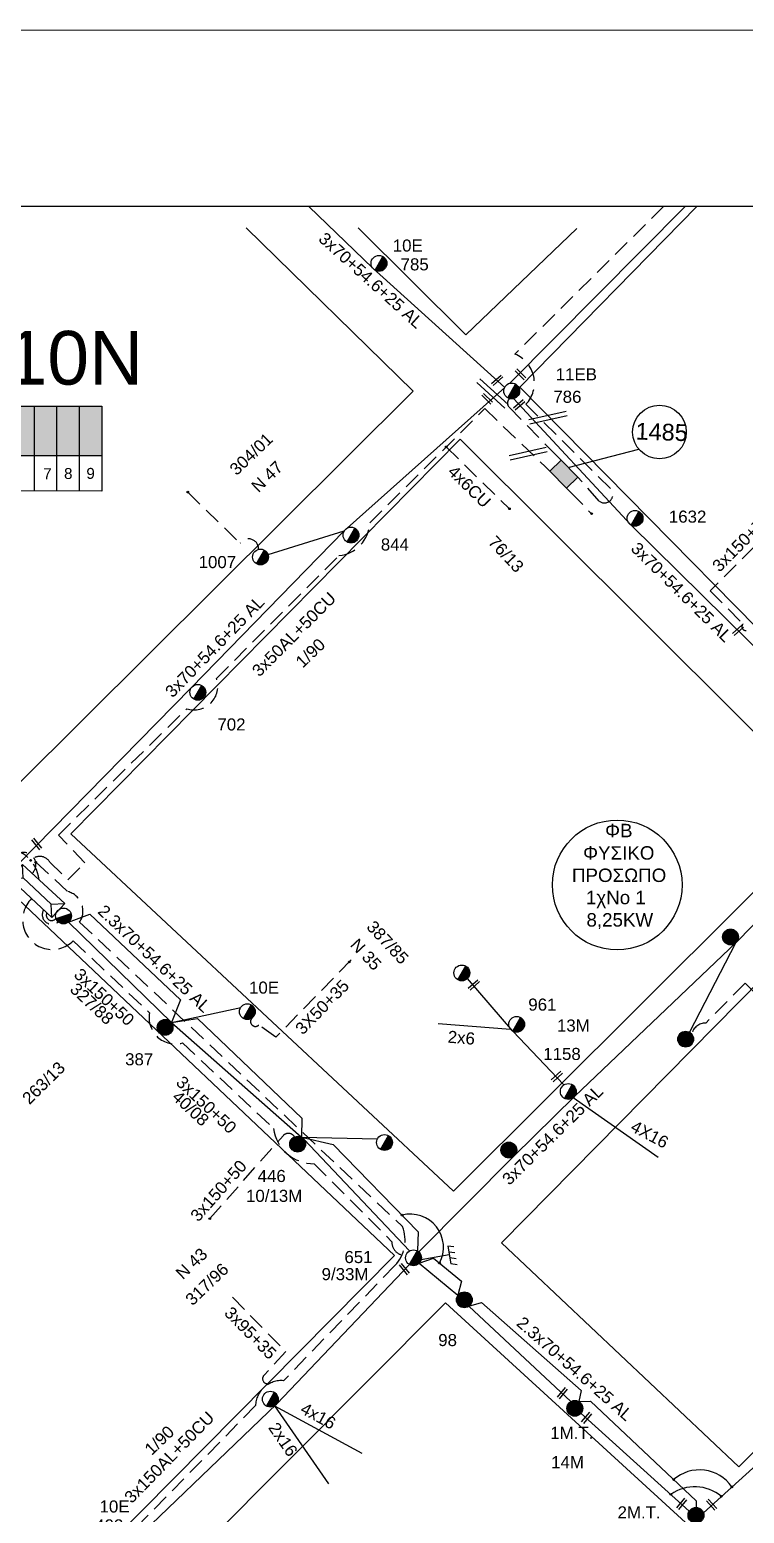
# Model space of a CAD drawing. Header units: millimetres. Extents: x 855 to 3091, y 750 to 2767.
# Drawn here: x 1805.6 to 1912.2, y 1551.3 to 1772.4 of the extents above; entities that cross this region are included whole.
import ezdxf
from ezdxf.enums import TextEntityAlignment as Align

# ---------------------------------------------------------------- set-up
doc = ezdxf.new("R2010")
doc.units = ezdxf.units.MM
doc.linetypes.add('DASHED', pattern=[19.05, 12.7, -6.35])
for name, color, linetype, lineweight in [('2x16', 7, 'Continuous', 30), ('2x6', 7, 'SYN_LINE', 30), ('3x150+50', 7, 'Continuous', 30), ('3x150+70', 7, 'Continuous', 30), ('3x150+70AL', 7, 'DASHED', 30), ('3x150AL+50CU', 7, 'Continuous', 30), ('3X50+35', 7, 'Continuous', 30), ('3x50AL+50CU', 7, 'Continuous', 30), ('3x70+54.6+25 AL', 7, 'SYN_LINE', 30), ('3x95+35', 7, 'Continuous', 30), ('4x16', 7, 'Continuous', 30), ('4x6CU', 7, 'Continuous', 30), ('Υπόβαθρο ΔΕΗ', 7, 'Continuous', 30)]:
    doc.layers.add(name, color=color, linetype=linetype, lineweight=lineweight)
for name, color, linetype in [('Link Box 4 Διευθύνσεων', 7, 'Continuous'), ('Pillar OTE', 7, 'Continuous'), ('TEXT ΚΑΛΩΔΙΩΝ', 7, 'Continuous'), ('Άγνωστα', 7, 'Continuous'), ('ΑΓΝΩΣΤΟ ΕΝΑΕΡΙΟ ΚΑΛΩΔΙΟ', 7, 'Continuous'), ('ΑΓΝΩΣΤΟ ΥΠΟΓΕΙΟ ΚΑΛΩΔΙΟ', 7, 'DASHED'), ('Γείωση', 7, 'Continuous'), ('Εναέρια παροχή ΧΤ 4x16', 7, 'SYN_LINE'), ('Επιγραφές - Σχήματα', 7, 'Continuous'), ('Καλώδια ΧΤ   3x150AL+50CU', 7, 'DASHED'), ('Μηχανική τομή', 7, 'Continuous'), ('Στύλος Ξύλινος', 7, 'Continuous'), ('Στύλος Ξύλινος @ 1', 7, 'Continuous'), ('Στύλος ΦΜ', 7, 'Continuous'), ('Στύλος ΦΜ @ 1', 7, 'Continuous'), ('Συνδέσεις', 7, 'Continuous'), ('Τομή', 7, 'Continuous'), ('Υποσταθμός εναέριος 2 στύλων', 7, 'Continuous'), ('Υποσταθμός πόλεως', 7, 'Continuous')]:
    doc.layers.add(name, color=color, linetype=linetype)
doc.styles.add('arial', font='arial.ttf')
doc.styles.get("Standard").update_dxf_attribs({"font": 'arial.ttf'})
doc.linetypes.add('SYN_LINE', pattern='A,0.5,-0.0001,["/\\/\\/\\/",Standard,S=0.1,R=0,X=0,Y=-0.05],-0.25', length=0.7501)

# ---------------------------------------------------------------- blocks, each defined once
blk = doc.blocks.new('ΥΠΑΡΧΩΝ ΞΥΛΙΝΟΣ ΣΤΥΛΟΣ')
at = {"layer": 'Στύλος Ξύλινος'}
h = blk.add_hatch(color=7, dxfattribs=at)
h.paths.add_polyline_path([(-2.62, 0, 0.270008), (-1.29, -2.28), (1.3, 2.27, 0.576266)])
h.paths.add_polyline_path([(-1.29, -2.28, 0.574793), (2.62, 0, 0.268822), (1.3, 2.27)])
at = {"layer": 'Στύλος Ξύλινος', "color": 7}
blk.add_line((-1.29, -2.28), (1.3, 2.27), dxfattribs=at)
blk.add_circle((0, 0), 2.62, dxfattribs=at)
at = {"layer": 'Στύλος Ξύλινος', "flags": 4}
for tag, p in [('ΑΡΙΘΜΟΣ', (-4.91, 8.6)), ('ΤΥΠΟΣ', (-4.85, 3.39))]:
    blk.add_attdef(tag, p, '', height=4, dxfattribs=at)
blk = doc.blocks.new('ΥΠΑΡΧΩΝ ΤΣΙΜΕΝΤΕΝΙΟΣ ΣΤΥΛΟΣ')
at = {"layer": 'Στύλος ΦΜ'}
blk.add_hatch(color=7, dxfattribs=at).paths.add_polyline_path([(-1.29, -2.28, 0.574793), (2.62, 0, 0.268822), (1.3, 2.27)])
at = {"layer": 'Στύλος ΦΜ', "color": 7}
blk.add_line((-1.29, -2.28), (1.3, 2.27), dxfattribs=at)
blk.add_circle((0, 0), 2.62, dxfattribs=at)
at = {"layer": 'Στύλος ΦΜ', "flags": 4}
for tag, p in [('ΑΡΙΘΜΟΣ', (-4.68, 8.05)), ('ΤΥΠΟΣ', (-4.91, 3.03))]:
    blk.add_attdef(tag, p, '', height=4, dxfattribs=at)
blk = doc.blocks.new('ΥΠΟΣΤΑΘΜΟΣ ΕΝΑΕΡΙΟΣ ΕΠΙ 2 ΣΤΥΛΩΝ')
at = {"layer": 'Υποσταθμός εναέριος 2 στύλων', "linetype": 'Continuous'}
for points in [[(-11.97, -2.11, 0.574793), (-8.45, -0.07, 0.268822), (-9.64, 1.98)], [(9.68, -2.15, 0.574793), (13.19, -0.1, 0.268822), (12.01, 1.95)]]:
    blk.add_hatch(color=256, dxfattribs=at).paths.add_polyline_path(points)
for p, q in [((-11.97, -2.11), (-9.64, 1.98)), ((9.68, -2.15), (12.01, 1.95))]:
    blk.add_line(p, q, dxfattribs=at)
for centre in [(-10.81, -0.07), (10.84, -0.1)]:
    blk.add_circle(centre, 2.36, dxfattribs=at)
at = {"layer": 'Υποσταθμός πόλεως', "linetype": 'Continuous', "ltscale": 40}
blk.add_lwpolyline([(-8.57, 2.82), (8.57, 2.82), (8.57, -2.82), (-8.57, -2.82)], close=True, dxfattribs=at)
for points in [[(-5.75, 0), (-8.57, 2.82)], [(-8.57, -2.82), (-5.75, 0)], [(-5.75, 0), (5.75, 0)], [(5.75, 0), (8.57, 2.82)], [(8.57, -2.82), (5.75, 0)]]:
    blk.add_lwpolyline(points, dxfattribs=at)
at = {"layer": 'Υποσταθμός εναέριος 2 στύλων', "ltscale": 40, "flags": 1}
for tag, p in [('ΜΕΤΑΣΧΗΜΑΤΙΣΜΟΣ', (14.09, 2.51)), ('ΙΣΧΥΣ', (14.07, -0.28)), ('ΑΡΙΘΜΟΣ', (14.19, -3))]:
    blk.add_attdef(tag, p, '', height=1.8, dxfattribs=at)
blk = doc.blocks.new('LINK BOX 4 ΑΝΑΧΩΡΗΣΕΩΝ')
at = {"layer": 'Link Box 4 Διευθύνσεων', "ltscale": 40}
blk.add_hatch(color=256, dxfattribs=at).paths.add_polyline_path([(-3.54, 0), (-3.54, -4.67), (3.54, -4.67), (3.54, 0)])
for p, q in [((-3.54, 0), (-5.33, 0)), ((5.33, 0), (3.54, 0)), ((-3.54, -4.67), (-5.33, -4.67)), ((5.33, -4.67), (3.54, -4.67))]:
    blk.add_line(p, q, dxfattribs=at)
blk.add_lwpolyline([(-3.54, -4.67), (-3.54, 0), (3.54, 0), (3.54, -4.67)], close=True, dxfattribs=at)
blk = doc.blocks.new('ΓΕΙΩΣΗ')
at = {"layer": 'Γείωση', "ltscale": 40}
for p, q in [((-2.34, 11.45), (-3, 9.45)), ((-0.34, 11.45), (-1, 9.45)), ((1.66, 11.45), (1, 9.45)), ((3.66, 11.45), (3, 9.45)), ((0, 9.45), (0, 0))]:
    blk.add_line(p, q, dxfattribs=at)
blk.add_lwpolyline([(-3, 9.45), (3, 9.45)], dxfattribs=at)
blk = doc.blocks.new('ΜΗΧΑΝΙΚΗ ΤΟΜΗ')
at = {"layer": 'Μηχανική τομή', "ltscale": 40}
for p, q in [((-1.89, 0.78), (5.69, 0.78)), ((-1.89, -0.77), (5.69, -0.77))]:
    blk.add_line(p, q, dxfattribs=at)
blk = doc.blocks.new('ΤΟΜΗ')
at = {"layer": 'Τομή', "ltscale": 40}
for p, q in [((-5.68, 0), (17.06, 0)), ((-5.68, -2.77), (17.06, -2.77))]:
    blk.add_line(p, q, dxfattribs=at)
blk = doc.blocks.new('_ΣΥΝΔΕΣΗ')
at = {"layer": 'Συνδέσεις', "linetype": 'SYN_LINE', "ltscale": 40}
blk.add_hatch(color=256, dxfattribs=at).paths.add_polyline_path([(0.5, -0.01, 1), (-0.5, -0.01, 1)])
at = {"layer": 'Συνδέσεις'}
blk.add_circle((0, -0.01), 0.5, dxfattribs=at)

msp = doc.modelspace()

# ---------------------------------------------------------------- hatches: boundary and pattern name
at = {"layer": 'Καλώδια ΧΤ   3x150AL+50CU', "linetype": 'DASHED', "lineweight": -3, "ltscale": 0.2}
h = msp.add_hatch(color=133, dxfattribs=at)
h.dxf.hatch_style = 1
h.paths.add_polyline_path([(1802.92, 1708.95), (1806.31, 1708.95), (1806.32, 1716.32), (1802.92, 1716.32)])
h = msp.add_hatch(color=62, dxfattribs=at)
h.dxf.hatch_style = 1
h.paths.add_polyline_path([(1806.31, 1708.95), (1809.71, 1708.95), (1809.71, 1716.32), (1806.32, 1716.32)])
h = msp.add_hatch(color=85, dxfattribs=at)
h.dxf.hatch_style = 1
h.paths.add_polyline_path([(1809.7, 1708.95), (1813.1, 1708.94), (1813.1, 1716.32), (1809.7, 1716.32)])
h = msp.add_hatch(color=2, dxfattribs=at)
h.dxf.hatch_style = 1
h.paths.add_polyline_path([(1812.97, 1708.95), (1816.37, 1708.94), (1816.37, 1716.32), (1812.97, 1716.32)])

# ---------------------------------------------------------------- linework, layer by layer
at = {"lineweight": -3, "ltscale": 0.2}
msp.add_circle((1893.2, 1644.96), 9.67, dxfattribs=at)
at = {"layer": '2x16', "color": 1, "linetype": 'SYN_LINE', "lineweight": -3, "ltscale": 15}
msp.add_lwpolyline([(1842.12, 1567.33), (1850.14, 1555.71)], dxfattribs=at)
at = {"layer": '2x6', "color": 2, "linetype": 'SYN_LINE', "lineweight": -3, "ltscale": 10}
msp.add_lwpolyline([(1877.31, 1623.42), (1866.51, 1624.28)], dxfattribs=at)
at = {"layer": '3x150+50', "lineweight": -3}
msp.add_lwpolyline([(876.93, 763.69), (2934.6, 763.16), (2934.6, 1746.06), (876.93, 1746.06)], close=True, dxfattribs=at)
at = {"layer": '3x150+50', "color": 2, "linetype": 'DASHED', "lineweight": -3, "ltscale": 0.2}
msp.add_lwpolyline([(1805.88, 1642.92, 1.009335), (1812.08, 1636.64), (1823.46, 1625.91, 0.553927), (1828.37, 1621.41), (1841.94, 1608.67, 0.377807), (1848.02, 1603.41), (1859.6, 1591.8, 0.45522), (1861.71, 1589.78, 3.799603)], format="xyb", dxfattribs=at)
at = {"layer": '3x150+50', "color": 1, "linetype": 'DASHED', "lineweight": -3, "ltscale": 0.2}
msp.add_lwpolyline([(1832.45, 1595.23), (1843.37, 1607.58, -0.506369), (1845.08, 1607.42, -24.426446)], format="xyb", dxfattribs=at)
at = {"layer": '3x150+70', "color": 30, "linetype": 'DASHED', "lineweight": -3, "ltscale": 0.2}
msp.add_lwpolyline([(1918.98, 1700.77), (1907.06, 1688.79), (1911.95, 1683.87, 0.660899), (1912.43, 1682.86, -13.079718)], format="xyb", dxfattribs=at)
at = {"layer": '3x150+70', "color": 2, "linetype": 'DASHED', "lineweight": -3, "ltscale": 0.2}
msp.add_lwpolyline([(1924.33, 1618.44), (1912.28, 1630.32), (1906.4, 1624.36, 0.370141), (1904.32, 1622.72, -58.124693)], format="xyb", dxfattribs=at)
at = {"layer": '3x150+70AL', "color": 133, "linetype": 'DASHED', "lineweight": -3, "ltscale": 0.2}
msp.add_lwpolyline([(1807.01, 1645.71, 0.402133), (1801.15, 1650.49), (1788.21, 1662.5, 0.479111), (1784.98, 1665.57), (1721.51, 1725.26, 0.644415), (1719.39, 1726.52, -0.583646)], format="xyb", dxfattribs=at)
at = {"layer": '3x150AL+50CU', "color": 173, "linetype": 'DASHED', "lineweight": -3, "ltscale": 0.2}
for points in [[(1803.1, 1648.85, -1.167415), (1805.96, 1646.69, 39.88852)], [(1806.53, 1648.36), (1811.28, 1643.96, -0.51785), (1813.04, 1639.43), (1861.18, 1594.04, -0.292904), (1860.06, 1588.27), (1843.46, 1571.08, 0.430184), (1839.27, 1567.36), (1817.16, 1544.81, 0.686277), (1812.56, 1540.31), (1795.96, 1523.02), (1782.84, 1535.18)]]:
    msp.add_lwpolyline(points, format="xyb", dxfattribs=at)
at = {"layer": '3x150AL+50CU', "color": 62, "linetype": 'DASHED', "lineweight": -3, "ltscale": 0.2}
msp.add_lwpolyline([(1807.66, 1641.26, 0.899669), (1809.96, 1639.57, 9.699524)], format="xyb", dxfattribs=at)
at = {"layer": '3x150AL+50CU', "color": 1, "linetype": 'DASHED', "lineweight": -3, "ltscale": 0.2}
msp.add_lwpolyline([(1808.15, 1640.8, 0.92531), (1809.51, 1639.99, 9.699524)], format="xyb", dxfattribs=at)
at = {"layer": '3X50+35', "color": 6, "linetype": 'DASHED', "lineweight": -3, "ltscale": 0.2}
msp.add_lwpolyline([(1829.16, 1703.49), (1836.99, 1695.88, -0.756568), (1839.72, 1694.97, 17.352474)], format="xyb", dxfattribs=at)
at = {"layer": '3X50+35', "color": 1, "linetype": 'DASHED', "lineweight": -3, "ltscale": 0.2}
msp.add_lwpolyline([(1853.53, 1633.79), (1842.3, 1622.28), (1839.76, 1624.08, -1.029815), (1838.78, 1625.16, -1.730984)], format="xyb", dxfattribs=at)
at = {"layer": '3x50AL+50CU', "color": 133, "linetype": 'DASHED', "lineweight": -3, "ltscale": 0.2}
msp.add_lwpolyline([(1805.73, 1648.6, -0.501665), (1808.59, 1648.38), (1811.29, 1645.72), (1813.82, 1648.26), (1809.87, 1652.4), (1829.01, 1671.23, 0.62297), (1833.45, 1675.73), (1851.69, 1694.04, 0.379528), (1856.29, 1698.95), (1873.46, 1715.94), (1882.52, 1707.25)], format="xyb", dxfattribs=at)
at = {"layer": '3x70+54.6+25 AL', "color": 85, "linetype": 'SYN_LINE', "lineweight": -3, "ltscale": 15}
msp.add_lwpolyline([(1876.42, 1719.11), (1856.75, 1736.86), (1847.23, 1746.06)], dxfattribs=at)
at = {"layer": '3x70+54.6+25 AL', "color": 151, "linetype": 'SYN_LINE', "lineweight": -3, "ltscale": 15}
msp.add_lwpolyline([(1877.21, 1719.73), (1903.33, 1746.06)], dxfattribs=at)
at = {"layer": '3x70+54.6+25 AL', "color": 6, "linetype": 'SYN_LINE', "lineweight": -3, "ltscale": 15}
for points in [[(1803.86, 1648.08), (1829.67, 1674.32), (1852.49, 1697.71), (1876.42, 1719.11)], [(1841.13, 1694.21), (1852.49, 1697.71)]]:
    msp.add_lwpolyline(points, dxfattribs=at)
at = {"layer": '3x70+54.6+25 AL', "color": 30, "linetype": 'SYN_LINE', "lineweight": -3, "ltscale": 15}
msp.add_lwpolyline([(1933.29, 1661.32), (1912.86, 1681.23), (1895.28, 1698.56), (1877.73, 1717.43)], dxfattribs=at)
at = {"layer": '3x70+54.6+25 AL', "color": 2, "linetype": 'SYN_LINE', "lineweight": -3, "ltscale": 15}
for points in [[(1863.62, 1590.27), (1877.79, 1604.55), (1886.81, 1613.43), (1910.98, 1636.44), (1933.47, 1659.4)], [(1910.82, 1636.28), (1903.98, 1623.01)], [(1886.64, 1613.26), (1899.3, 1604.4)]]:
    msp.add_lwpolyline(points, dxfattribs=at)
at = {"layer": '3x70+54.6+25 AL', "color": 62, "linetype": 'SYN_LINE', "lineweight": -3, "ltscale": 15}
for points in [[(1811.37, 1639.42), (1814.55, 1640.61), (1828.06, 1627.83), (1826.72, 1624.44), (1830.59, 1625.05), (1846.18, 1610.22), (1846.1, 1607.37), (1850.86, 1606.29), (1863.52, 1593.29), (1863.41, 1590.42)], [(1906.05, 1551.4), (1928.19, 1571.43), (1949.78, 1592.42), (1973.76, 1619.16)], [(1871.08, 1582.18), (1872.95, 1582.73), (1887.82, 1569.63), (1887.47, 1567.98), (1889.2, 1568.01), (1904.97, 1553.17), (1904.99, 1552.18)], [(1871.08, 1582.18), (1886.29, 1567.97)], [(1887.8, 1566.21), (1903.95, 1551.65)]]:
    msp.add_lwpolyline(points, dxfattribs=at)
at = {"layer": '3x70+54.6+25 AL', "color": 1, "linetype": 'SYN_LINE', "lineweight": -3, "ltscale": 15}
for points in [[(1811.37, 1639.42), (1826.72, 1624.44), (1846.5, 1607.03), (1862.23, 1590.42)], [(1862.25, 1588.38), (1842.44, 1567.64), (1816.27, 1542.48)]]:
    msp.add_lwpolyline(points, dxfattribs=at)
at = {"layer": '3x70+54.6+25 AL', "color": 1, "linetype": 'SYN_LINE', "lineweight": -3, "ltscale": 10}
for points in [[(1826.72, 1624.44), (1837.06, 1626.72)], [(1846.1, 1607.37), (1857.45, 1607.13)]]:
    msp.add_lwpolyline(points, dxfattribs=at)
at = {"layer": '3x70+54.6+25 AL', "color": 62, "linetype": 'SYN_LINE', "lineweight": -3, "ltscale": 6}
msp.add_lwpolyline([(1863.68, 1588.59), (1865.78, 1589.35), (1870, 1585.93), (1869.44, 1583.83)], dxfattribs=at)
at = {"layer": '3x70+54.6+25 AL', "color": 62, "linetype": 'SYN_LINE', "lineweight": -3, "ltscale": 8}
msp.add_lwpolyline([(1863.68, 1588.59), (1869.44, 1583.83)], dxfattribs=at)
at = {"layer": '3x95+35', "color": 173, "linetype": 'DASHED', "lineweight": -3, "ltscale": 0.2}
msp.add_lwpolyline([(1835.82, 1583.52), (1843.78, 1575.41), (1840.53, 1571.9, 0.841602), (1841.42, 1570.7, -7.282733)], format="xyb", dxfattribs=at)
at = {"layer": '4x16', "color": 1, "linetype": 'SYN_LINE', "lineweight": -3, "ltscale": 15}
msp.add_lwpolyline([(1842.12, 1567.33), (1855.1, 1560.27)], dxfattribs=at)
at = {"layer": '4x6CU', "color": 133, "linetype": 'DASHED', "lineweight": -3, "ltscale": 0.2}
msp.add_lwpolyline([(1867.7, 1710.24), (1877.13, 1701.01)], dxfattribs=at)
at = {"layer": 'Pillar OTE', "lineweight": -3, "ltscale": 40}
for points in [[(1786.03, 1703.69), (1786.03, 1716.33), (1816.36, 1716.32), (1816.36, 1703.66), (1786.03, 1703.69)], [(1806.31, 1703.67), (1806.32, 1716.32)], [(1809.65, 1703.66), (1809.65, 1716.32)], [(1813.04, 1703.66), (1813.04, 1716.32)], [(1786.03, 1708.97), (1816.36, 1708.94)]]:
    msp.add_lwpolyline(points, dxfattribs=at)
at = {"layer": 'ΑΓΝΩΣΤΟ ΕΝΑΕΡΙΟ ΚΑΛΩΔΙΟ', "color": 2, "linetype": 'Continuous', "lineweight": -3, "ltscale": 0.2}
msp.add_lwpolyline([(1885.23, 1615.15), (1877.62, 1623.16), (1870.85, 1631)], dxfattribs=at)
at = {"layer": 'ΑΓΝΩΣΤΟ ΥΠΟΓΕΙΟ ΚΑΛΩΔΙΟ', "color": 85, "linetype": 'DASHED', "lineweight": -3, "ltscale": 0.2}
for points in [[(1900.11, 1746.06), (1877.95, 1724.06, -0.530214), (1879.58, 1716.59), (1892.37, 1703.86, -0.844874), (1890.49, 1702.17), (1887.93, 1705.09)], [(1884.19, 1708.89), (1877.06, 1716.2, -0.458957), (1877.17, 1717.44, -2.483359)]]:
    msp.add_lwpolyline(points, format="xyb", dxfattribs=at)
msp.add_lwpolyline([(1886.27, 1703.45), (1889.38, 1700.29)], dxfattribs=at)
at = {"layer": 'Επιγραφές - Σχήματα', "lineweight": -3}
msp.add_lwpolyline([(854.53, 1772.42), (3089.94, 1772.28), (3090.64, 753.14), (854.53, 753.28)], close=True, dxfattribs=at)
at = {"layer": 'Υπόβαθρο ΔΕΗ', "lineweight": -3}
for points in [[(1905.09, 1746.06), (1878.68, 1719.12), (1933.3, 1663.73), (1987.66, 1718.66), (1960.97, 1746.06)], [(1837.89, 1742.89), (1862.78, 1718.56), (1803.72, 1659.85), (1715.25, 1742.76)], [(1887.17, 1742.8), (1870.65, 1726.94), (1854.58, 1742.88)], [(1885.88, 1707.17), (1896.42, 1709.92)]]:
    msp.add_lwpolyline(points, dxfattribs=at)
for points in [[(1869.76, 1711.39), (1925.54, 1655.87), (1868.78, 1599.34), (1811.74, 1652.58)], [(1932.49, 1648.94), (1967.59, 1614.01), (1911.33, 1558.26), (1875.93, 1591.61)], [(1682.84, 1524.78), (1802.96, 1643.68), (1860.01, 1589.74), (1742.13, 1470.77)], [(1749.31, 1464.01), (1867.58, 1582.66), (1903.38, 1549.95), (1781.41, 1434.29)]]:
    msp.add_lwpolyline(points, close=True, dxfattribs=at)
msp.add_circle((1899.5, 1712.46), 4, dxfattribs=at)
for centre, radius, start, end in [((1862.33, 1590.95), 4.96, 331.7601, 104.1506), ((1905.47, 1551.94), 5.85, 34.423, 131.2781), ((1904.76, 1549.1), 6.18, 50.0203, 125.3489)]:
    msp.add_arc(centre, radius, start, end, dxfattribs=at)

# ---------------------------------------------------------------- block references
at = {"layer": 'Link Box 4 Διευθύνσεων', "lineweight": -3, "xscale": 0.5, "yscale": 0.5, "zscale": 0.5, "rotation": 314.5955891257829}
msp.add_blockref('LINK BOX 4 ΑΝΑΧΩΡΗΣΕΩΝ', (1886.06, 1706.99), dxfattribs=at)
at = {"layer": 'Γείωση', "lineweight": -3, "xscale": 0.449999999999818, "yscale": 0.449999999999818, "zscale": 0.449999999999818, "rotation": 279.8375250512534}
msp.add_blockref('ΓΕΙΩΣΗ', (1863.96, 1589.09), dxfattribs=at)
at = {"layer": 'Μηχανική τομή', "lineweight": -3}
for p, xscale, yscale, zscale, rotation in [((1874.93, 1719.87), 0.2499999999999998, 0.2499999999999998, 0.4999999999999997, 41.18346233653136), ((1879.12, 1720.73), 0.25, 0.25, 0.4999999999999996, 135.3247997874547), ((1874.15, 1717.08), 0.25, 0.25, 0.4999999999999996, 135.3247997874547), ((1878.21, 1716.24), 0.2499999999999998, 0.2499999999999998, 0.4999999999999997, 41.18346233653136), ((1910.85, 1682.58), 0.2499999999999998, 0.2499999999999998, 0.4999999999999997, 41.18346233653136), ((1806.95, 1650.69), 0.2499999999999998, 0.2499999999999998, 0.4999999999999997, 128.9938703653352), ((1871.47, 1629.74), 0.2499999999999998, 0.2499999999999998, 0.4999999999999997, 42.2281980536897), ((1883.85, 1616.1), 0.2499999999999998, 0.2499999999999998, 0.4999999999999997, 42.2281980536897), ((1861.76, 1587.34), 0.2499999999999998, 0.2499999999999998, 0.4999999999999997, 128.9938703653352), ((1884.74, 1568.87), 0.2499999999999998, 0.2499999999999998, 0.4999999999999997, 50.39498169332792), ((1888.35, 1565.17), 0.2499999999999998, 0.2499999999999998, 0.4999999999999997, 50.39498169332792), ((1902.54, 1552.37), 0.2499999999999998, 0.2499999999999998, 0.4999999999999997, 50.39498169332792), ((1907.6, 1552.27), 0.2499999999999998, 0.2499999999999998, 0.4999999999999997, 132.812068640861)]:
    msp.add_blockref('ΜΗΧΑΝΙΚΗ ΤΟΜΗ', p, dxfattribs=dict(at, xscale=xscale, yscale=yscale, zscale=zscale, rotation=rotation))
at = {"layer": 'Στύλος Ξύλινος @ 1', "lineweight": -3, "ltscale": 40, "xscale": 0.4499999999998181, "yscale": 0.4499999999998181, "zscale": 0.4499999999998181}
for p in [(1910.09, 1637.21), (1903.4, 1621.98), (1877.03, 1605.45)]:
    msp.add_blockref('ΥΠΑΡΧΩΝ ΞΥΛΙΝΟΣ ΣΤΥΛΟΣ', p, dxfattribs=at)
at = {"layer": 'Στύλος Ξύλινος @ 1', "lineweight": -3, "ltscale": 40}
ref = msp.add_blockref('ΥΠΑΡΧΩΝ ΞΥΛΙΝΟΣ ΣΤΥΛΟΣ', (1825.78, 1623.73), dxfattribs=dict(at, xscale=0.4499999999998181, yscale=0.4499999999998181, zscale=0.4499999999998181))
ref.add_attrib('ΤΥΠΟΣ', '387', (1819.82, 1618.08), dxfattribs={"layer": 'Στύλος Ξύλινος', "height": 1.8, "flags": 4})
ref = msp.add_blockref('ΥΠΑΡΧΩΝ ΞΥΛΙΝΟΣ ΣΤΥΛΟΣ', (1845.54, 1606.34), dxfattribs=dict(at, xscale=0.4499999999998181, yscale=0.4499999999998181, zscale=0.4499999999998181))
ref.add_attrib('ΤΥΠΟΣ', '446', (1839.58, 1600.69), dxfattribs={"layer": 'Στύλος Ξύλινος', "height": 1.8, "flags": 4})
ref.add_attrib('ΑΡΙΘΜΟΣ', '10/13M', (1837.85, 1597.73), dxfattribs={"layer": 'Στύλος Ξύλινος', "height": 1.8, "flags": 4})
ref = msp.add_blockref('ΥΠΑΡΧΩΝ ΞΥΛΙΝΟΣ ΣΤΥΛΟΣ', (1870.4, 1583.14), dxfattribs=dict(at, xscale=0.4499999999998181, yscale=0.4499999999998181, zscale=0.4499999999998181))
ref.add_attrib('ΤΥΠΟΣ', '98', (1866.51, 1576.24), dxfattribs={"layer": 'Στύλος Ξύλινος', "height": 1.8, "flags": 4})
ref = msp.add_blockref('ΥΠΑΡΧΩΝ ΞΥΛΙΝΟΣ ΣΤΥΛΟΣ', (1886.89, 1566.96), dxfattribs=dict(at, xscale=0.4499999999998181, yscale=0.4499999999998181, zscale=0.4499999999998181))
ref.add_attrib('ΤΥΠΟΣ', '1M.T.', (1883.21, 1562.41), dxfattribs={"layer": 'Στύλος Ξύλινος', "height": 1.8, "flags": 4})
ref.add_attrib('ΑΡΙΘΜΟΣ', '14M', (1883.35, 1558.04), dxfattribs={"layer": 'Στύλος Ξύλινος', "height": 1.8, "flags": 4})
ref = msp.add_blockref('ΥΠΑΡΧΩΝ ΞΥΛΙΝΟΣ ΣΤΥΛΟΣ', (1904.94, 1551.01), dxfattribs=dict(at, xscale=0.4499999999998181, yscale=0.4499999999998181, zscale=0.4499999999998181))
ref.add_attrib('ΤΥΠΟΣ', '2M.T.', (1893.25, 1550.56), dxfattribs={"layer": 'Στύλος Ξύλινος', "height": 1.8, "flags": 4})
ref.add_attrib('ΑΡΙΘΜΟΣ', '14M', (1892.19, 1547.57), dxfattribs={"layer": 'Στύλος Ξύλινος', "height": 1.8, "flags": 4})
at = {"layer": 'Στύλος ΦΜ @ 1', "lineweight": -3, "ltscale": 40}
ref = msp.add_blockref('ΥΠΑΡΧΩΝ ΤΣΙΜΕΝΤΕΝΙΟΣ ΣΤΥΛΟΣ', (1857.67, 1737.59), dxfattribs=dict(at, xscale=0.4499999999998182, yscale=0.4499999999998182, zscale=0.4499999999998182))
ref.add_attrib('ΤΥΠΟΣ', '10E', (1859.73, 1739.35), dxfattribs={"layer": 'Στύλος ΦΜ', "height": 1.8, "rotation": 360, "flags": 4})
ref.add_attrib('ΑΡΙΘΜΟΣ', '785', (1860.9, 1736.55), dxfattribs={"layer": 'Στύλος ΦΜ', "height": 1.8, "rotation": 360, "flags": 4})
ref = msp.add_blockref('ΥΠΑΡΧΩΝ ΤΣΙΜΕΝΤΕΝΙΟΣ ΣΤΥΛΟΣ', (1877.47, 1718.58), dxfattribs=dict(at, xscale=0.4499999999998182, yscale=0.4499999999998182, zscale=0.4499999999998182))
ref.add_attrib('ΤΥΠΟΣ', '11EB', (1884.03, 1720.17), dxfattribs={"layer": 'Στύλος ΦΜ', "height": 1.8, "rotation": 360, "flags": 4})
ref.add_attrib('ΑΡΙΘΜΟΣ', '786', (1883.67, 1716.81), dxfattribs={"layer": 'Στύλος ΦΜ', "height": 1.8, "rotation": 360, "flags": 4})
ref = msp.add_blockref('ΥΠΑΡΧΩΝ ΤΣΙΜΕΝΤΕΝΙΟΣ ΣΤΥΛΟΣ', (1895.86, 1699.59), dxfattribs=dict(at, xscale=0.4499999999998182, yscale=0.4499999999998182, zscale=0.4499999999998182))
ref.add_attrib('ΑΡΙΘΜΟΣ', '1632', (1900.9, 1698.95), dxfattribs={"layer": 'Στύλος ΦΜ', "height": 1.8, "rotation": 360, "flags": 4})
ref = msp.add_blockref('ΥΠΑΡΧΩΝ ΤΣΙΜΕΝΤΕΝΙΟΣ ΣΤΥΛΟΣ', (1853.5, 1697.1), dxfattribs=dict(at, xscale=0.4499999999998182, yscale=0.4499999999998182, zscale=0.4499999999998182))
ref.add_attrib('ΤΥΠΟΣ', '844', (1857.95, 1694.8), dxfattribs={"layer": 'Στύλος ΦΜ', "height": 1.8, "rotation": 360, "flags": 4})
ref = msp.add_blockref('ΥΠΑΡΧΩΝ ΤΣΙΜΕΝΤΕΝΙΟΣ ΣΤΥΛΟΣ', (1840.01, 1693.83), dxfattribs=dict(at, xscale=0.4499999999998182, yscale=0.4499999999998182, zscale=0.4499999999998182))
ref.add_attrib('ΤΥΠΟΣ', '1007', (1830.78, 1692.18), dxfattribs={"layer": 'Στύλος ΦΜ', "height": 1.8, "rotation": 360, "flags": 4})
ref = msp.add_blockref('ΥΠΑΡΧΩΝ ΤΣΙΜΕΝΤΕΝΙΟΣ ΣΤΥΛΟΣ', (1830.66, 1673.67), dxfattribs=dict(at, xscale=0.4499999999998182, yscale=0.4499999999998182, zscale=0.4499999999998182))
ref.add_attrib('ΤΥΠΟΣ', '702', (1833.58, 1667.98), dxfattribs={"layer": 'Στύλος ΦΜ', "height": 1.8, "flags": 4})
at = {"layer": 'Στύλος ΦΜ @ 1', "lineweight": -3, "ltscale": 40, "xscale": 0.4499999999998182, "yscale": 0.4499999999998182, "zscale": 0.4499999999998182}
for p in [(1870.03, 1631.85), (1858.49, 1606.58), (1841.48, 1568.32)]:
    msp.add_blockref('ΥΠΑΡΧΩΝ ΤΣΙΜΕΝΤΕΝΙΟΣ ΣΤΥΛΟΣ', p, dxfattribs=at)
at = {"layer": 'Στύλος ΦΜ @ 1', "lineweight": -3, "ltscale": 40}
ref = msp.add_blockref('ΥΠΑΡΧΩΝ ΤΣΙΜΕΝΤΕΝΙΟΣ ΣΤΥΛΟΣ', (1838.04, 1626.08), dxfattribs=dict(at, xscale=0.4499999999998182, yscale=0.4499999999998182, zscale=0.4499999999998182))
ref.add_attrib('ΑΡΙΘΜΟΣ', '10E', (1838.3, 1628.76), dxfattribs={"layer": 'Στύλος ΦΜ', "height": 1.8, "rotation": 360, "flags": 4})
ref = msp.add_blockref('ΥΠΑΡΧΩΝ ΤΣΙΜΕΝΤΕΝΙΟΣ ΣΤΥΛΟΣ', (1878.2, 1624.19), dxfattribs=dict(at, xscale=0.4499999999998182, yscale=0.4499999999998182, zscale=0.4499999999998182))
ref.add_attrib('ΤΥΠΟΣ', '961', (1879.94, 1626.23), dxfattribs={"layer": 'Στύλος ΦΜ', "height": 1.8, "rotation": 360, "flags": 4})
ref = msp.add_blockref('ΥΠΑΡΧΩΝ ΤΣΙΜΕΝΤΕΝΙΟΣ ΣΤΥΛΟΣ', (1885.9, 1614.18), dxfattribs=dict(at, xscale=0.4499999999998182, yscale=0.4499999999998182, zscale=0.4499999999998182))
ref.add_attrib('ΤΥΠΟΣ', '13M', (1884.21, 1623.11), dxfattribs={"layer": 'Στύλος ΦΜ', "height": 1.8, "rotation": 360, "flags": 4})
ref.add_attrib('ΑΡΙΘΜΟΣ', '1158', (1882.17, 1618.88), dxfattribs={"layer": 'Στύλος ΦΜ', "height": 1.8, "rotation": 360, "flags": 4})
ref = msp.add_blockref('ΥΠΑΡΧΩΝ ΤΣΙΜΕΝΤΕΝΙΟΣ ΣΤΥΛΟΣ', (1862.83, 1589.4), dxfattribs=dict(at, xscale=0.4499999999998182, yscale=0.4499999999998182, zscale=0.4499999999998182))
ref.add_attrib('ΤΥΠΟΣ', '9/33M', (1849.12, 1586.06), dxfattribs={"layer": 'Στύλος ΦΜ', "height": 1.8, "rotation": 360, "flags": 4})
ref.add_attrib('ΑΡΙΘΜΟΣ', '651', (1852.52, 1588.61), dxfattribs={"layer": 'Στύλος ΦΜ', "height": 1.8, "flags": 4})
ref = msp.add_blockref('ΥΠΑΡΧΩΝ ΤΣΙΜΕΝΤΕΝΙΟΣ ΣΤΥΛΟΣ', (1815.18, 1542.04), dxfattribs=dict(at, xscale=0.4499999999998183, yscale=0.4499999999998183, zscale=0.4499999999998183))
ref.add_attrib('ΤΥΠΟΣ', '10E', (1816.01, 1551.44), dxfattribs={"layer": 'Στύλος ΦΜ', "height": 1.8, "flags": 4})
ref.add_attrib('ΑΡΙΘΜΟΣ', '403', (1815.36, 1548.62), dxfattribs={"layer": 'Στύλος ΦΜ', "height": 1.8, "flags": 4})
at = {"layer": 'Συνδέσεις', "lineweight": -3, "xscale": 0.25, "yscale": 0.25, "zscale": 0.25}
for p in [(1867.7, 1710.24), (1829.16, 1703.5), (1877.13, 1701.02), (1889.38, 1700.29), (1805.73, 1648.61), (1806.5, 1648.33), (1853.25, 1633.5), (1832.45, 1595.23), (1861.12, 1595.76), (1866.7, 1588.61), (1901.61, 1556.34), (1910.3, 1555.25), (1901.19, 1554.14), (1908.73, 1553.83)]:
    msp.add_blockref('_ΣΥΝΔΕΣΗ', p, dxfattribs=at)
at = {"layer": 'Τομή', "lineweight": -3, "xscale": 0.2499999999999999, "yscale": 0.2499999999999999, "zscale": 0.2499999999999999}
for p, rotation in [((1875.41, 1716.99), 137.8226520123108), ((1884.34, 1714.55), 192.5815721352936), ((1881.38, 1709.18), 192.5815721352936)]:
    msp.add_blockref('ΤΟΜΗ', p, dxfattribs=dict(at, rotation=rotation))
at = {"layer": 'Υποσταθμός εναέριος 2 στύλων', "lineweight": -3, "xscale": 0.5, "yscale": 0.5, "zscale": 0.5, "rotation": 317.0305859189754}
msp.add_blockref('ΥΠΟΣΤΑΘΜΟΣ ΕΝΑΕΡΙΟΣ ΕΠΙ 2 ΣΤΥΛΩΝ', (1806.71, 1644.07), dxfattribs=at)

# ---------------------------------------------------------------- texts
at = {"lineweight": -3, "ltscale": 30, "char_height": 1.63, "width": 11.2573, "attachment_point": 1}
for s, insert in [('7', (1807.6, 1707.06)), ('8', (1810.71, 1707.09)), ('9', (1814.04, 1707.11))]:
    msp.add_mtext(s, dxfattribs=dict(at, insert=insert))
at = {"layer": 'TEXT ΚΑΛΩΔΙΩΝ', "linetype": 'Continuous', "lineweight": -3, "ltscale": 0.2}
for s, rotation, p in [('3x70+54.6+25 AL', 317.9437, (1856.49, 1735.07)), ('4x6CU', 315.6515, (1871.16, 1704.34)), ('3x150+70', 45.1689, (1911.74, 1696.05)), ('3x70+54.6+25 AL', 315.4057, (1902.8, 1688.61)), ('3x70+54.6+25 AL', 45.7133, (1833.18, 1680.49)), ('3x50AL+50CU', 45.1221, (1844.99, 1682.32)), ('2.3x70+54.6+25 AL', 316.6, (1824.19, 1633.98)), ('3x150+50', 316.82, (1816.71, 1628.27)), ('3X50+35', 45.7258, (1849.2, 1626.77)), ('2x6', 355.447, (1869.96, 1622.2)), ('3x150+50', 316.82, (1831.94, 1612.21)), ('3x70+54.6+25 AL', 44.5435, (1883.56, 1607.7)), ('3x150+50', 48.4951, (1833.74, 1599.4)), ('3x95+35', 314.489, (1838.52, 1578.2)), ('2.3x70+54.6+25 AL', 318.6435, (1886.87, 1572.87)), ('3x150AL+50CU', 45.5692, (1826.4, 1559.68)), ('4x16', 331.4395, (1848.62, 1565.84)), ('2x16', 304.6335, (1843.38, 1562.34))]:
    msp.add_text(s, height=1.8, rotation=rotation, dxfattribs=at).set_placement(p, align=Align.MIDDLE_CENTER)
at = {"layer": 'Άγνωστα', "lineweight": -3, "insert": (1895.99, 1713.84), "char_height": 2.5, "width": 13.4112, "attachment_point": 1, "rotation": 358.1643}
msp.add_mtext('1485', dxfattribs=at)
at = {"layer": 'Άγνωστα', "lineweight": -3, "ltscale": 40, "char_height": 1.8, "width": 12.7137, "attachment_point": 1, "style": 'arial'}
for s, insert, rotation in [('304/01', (1835.21, 1707.18), 43.7476), ('N 47', (1838.45, 1704.63), 43.7476), ('76/13', (1875.14, 1697.18), 313.0481), ('1/90', (1845.05, 1678.49), 43.7476), ('387/85', (1857.01, 1639.83), 313.0481), ('N 35', (1854.59, 1637.17), 313.0481), ('327/88', (1812.68, 1630.55), 317), ('263/13', (1804.29, 1613.41), 44.5921), ('40/08', (1827.91, 1614.48), 317), ('N 43', (1827.18, 1587.36), 43.7476), ('317/96', (1828.62, 1583.46), 43.7476), ('1/90', (1822.53, 1561.16), 43.7075)]:
    msp.add_mtext(s, dxfattribs=dict(at, insert=insert, rotation=rotation))
at = {"layer": 'Εναέρια παροχή ΧΤ 4x16', "lineweight": -3, "ltscale": 20, "insert": (1895.88, 1609.98), "char_height": 1.8, "width": 34.0855, "attachment_point": 1, "rotation": 331.8776, "style": 'arial'}
msp.add_mtext('4X16', dxfattribs=at)
at = {"layer": 'Υπόβαθρο ΔΕΗ', "lineweight": -3, "attachment_point": 1}
for s, insert, char_height, width in [('Φ{\\H1.0833x;B}-10N', (1781.3, 1728.19), 8, 84.6573), ('{\\W8.64836; }ΦΒ \\P{\\W4.42067; }ΦΥΣΙΚΟ \\P{\\W2.28183; }ΠΡΟΣΩΠΟ', (1884.68, 1654.07), 2, 17.2548), ('{\\W5.64925; }1χΝο 1\\P{\\W5.75643; }8,25KW', (1884.15, 1644.09), 2, 17.2548)]:
    msp.add_mtext(s, dxfattribs=dict(at, insert=insert, char_height=char_height, width=width))

doc.saveas('drawing.dxf')
